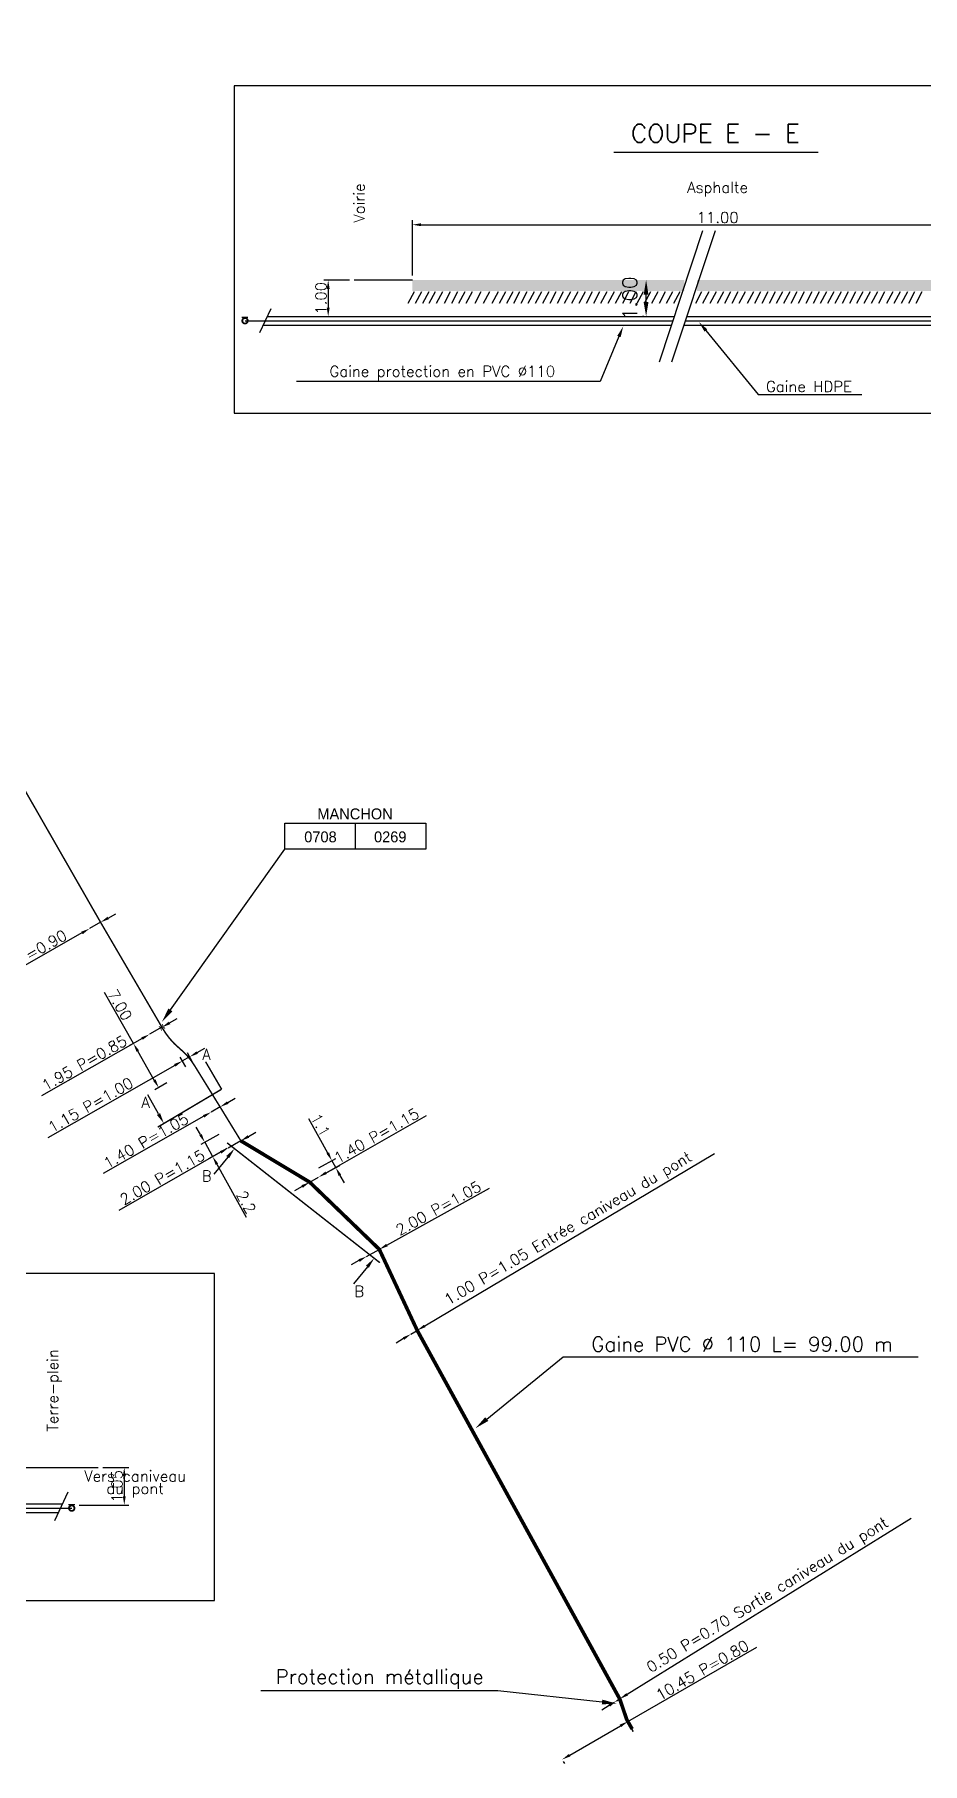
# Model space of a CAD drawing. Header units: millimetres. Extents: x 137998 to 139001, y 123989 to 124496.
# Drawn here: x 138196.1 to 138318.3, y 123995.6 to 124233.5 of the extents above; entities that cross this region are included whole.
import ezdxf
from ezdxf.enums import TextEntityAlignment as Align

# ---------------------------------------------------------------- set-up
doc = ezdxf.new("R2010")
doc.units = ezdxf.units.MM
doc.header["$MEASUREMENT"] = 0
doc.linetypes.add('CENTER2', pattern=[28.575, 19.05, -3.175, 3.175, -3.175])
doc.layers.get('0').update_dxf_attribs({"linetype": 'CONTINUOUS'})
doc.layers.get('DEFPOINTS').update_dxf_attribs({"linetype": 'CONTINUOUS'})
doc.layers.add('BF05', color=7, linetype='CONTINUOUS')
doc.layers.add('O_100', color=6, linetype='CONTINUOUS')
doc.styles.get("Standard").update_dxf_attribs({"font": 'ROMANS.SHX'})
doc.styles.add('TXT', font='txt')
doc.dimstyles.new('DIM-1L1', dxfattribs={"dimtxt": 2, "dimasz": 2, "dimexe": 0.5, "dimexo": 0.5, "dimgap": 0.5, "dimtad": 0, "dimzin": 0, "dimdsep": 46, "dimtxsty": 'Standard', "dimcen": 0, "dimdle": 1.25, "dimse2": 1, "dimclrd": 1, "dimclre": 1, "dimclrt": 1, "dimadec": 0, "dimazin": 0, "dimtfac": 0.5, "dimtofl": 0, "dimtmove": 2, "dimatfit": 3, "dimfxl": 1, "dimtvp": 0.5, "dimtolj": 1, "dimtzin": 0, "dimarcsym": 0})
doc.dimstyles.get("Standard").update_dxf_attribs({"dimtxt": 1.5, "dimasz": 1.2, "dimexe": 0.625, "dimexo": 0.625, "dimgap": 0.25, "dimtad": 1, "dimdec": 1, "dimzin": 0, "dimdsep": 46, "dimtxsty": 'Standard', "dimcen": -0.5, "dimdle": 1, "dimadec": 0, "dimazin": 0, "dimtfac": 0.5, "dimtdec": 1, "dimtmove": 0, "dimatfit": 3, "dimfxl": 1, "dimtolj": 1, "dimtzin": 0, "dimarcsym": 0})

# ---------------------------------------------------------------- blocks, each defined once
blk = doc.blocks.new('*D96')
at = {"layer": 'DEFPOINTS', "color": 0, "linetype": 'Continuous'}
for p in [(138277.58, 124001.68), (138277.74, 124001.41), (138268.53, 123996.45)]:
    blk.add_point(p, dxfattribs=at)
at = {"layer": 'O_100', "color": 0, "linetype": 'Continuous', "lineweight": -2}
for p, q in [((138277.74, 124001.41), (138295.47, 124011.64)), ((138269.73, 123996.78), (138276.7, 124000.81)), ((138277.89, 124001.14), (138278.05, 124000.87)), ((138268.84, 123995.91), (138269, 123995.64))]:
    blk.add_line(p, q, dxfattribs=at)
at = {"layer": 'O_100', "color": 0, "linetype": 'Continuous'}
for points in [[(138276.6, 124000.98), (138276.8, 124000.63), (138277.74, 124001.41)], [(138269.63, 123996.96), (138269.83, 123996.61), (138268.69, 123996.18)]]:
    blk.add_solid(points, dxfattribs=at)
at = {"layer": 'O_100', "color": 0, "linetype": 'Continuous', "insert": (138287.98, 124008.47), "char_height": 1.5, "attachment_point": 5, "rotation": 29.9889}
blk.add_mtext('\\A1;10.45 P=0.80', dxfattribs=at)
blk = doc.blocks.new('*D95')
at = {"layer": 'DEFPOINTS', "color": 0, "linetype": 'Continuous'}
for p in [(138276.61, 124004.51), (138276.61, 124004.51), (138276.19, 124004.25)]:
    blk.add_point(p, dxfattribs=at)
at = {"layer": 'O_100', "color": 0, "linetype": 'Continuous', "lineweight": -2}
for p, q in [((138277.63, 124005.15), (138316.72, 124029.37)), ((138276.19, 124004.25), (138276.61, 124004.51)), ((138275.17, 124003.62), (138274.15, 124002.99))]:
    blk.add_line(p, q, dxfattribs=at)
at = {"layer": 'O_100', "color": 0, "linetype": 'Continuous'}
for points in [[(138277.53, 124005.32), (138277.74, 124004.98), (138276.61, 124004.51)], [(138275.06, 124003.79), (138275.27, 124003.45), (138276.19, 124004.25)]]:
    blk.add_solid(points, dxfattribs=at)
at = {"layer": 'O_100', "color": 0, "linetype": 'Continuous', "insert": (138297.03, 124018.64), "char_height": 1.5, "attachment_point": 5, "rotation": 31.7865}
blk.add_mtext('\\A1;0.50 P=0.70 Sortie caniveau du pont', dxfattribs=at)
blk = doc.blocks.new('*D94')
at = {"layer": 'DEFPOINTS', "color": 0, "linetype": 'Continuous'}
for p in [(138247.89, 124054.7), (138248.75, 124055.21), (138248.75, 124055.21)]:
    blk.add_point(p, dxfattribs=at)
at = {"layer": 'O_100', "color": 0, "linetype": 'Continuous', "lineweight": -2}
for p, q in [((138249.78, 124055.82), (138289.67, 124079.56)), ((138247.89, 124054.7), (138248.75, 124055.21)), ((138246.86, 124054.08), (138245.83, 124053.47))]:
    blk.add_line(p, q, dxfattribs=at)
at = {"layer": 'O_100', "color": 0, "linetype": 'Continuous'}
for points in [[(138246.76, 124054.25), (138246.96, 124053.91), (138247.89, 124054.7)], [(138249.68, 124055.99), (138249.88, 124055.65), (138248.75, 124055.21)]]:
    blk.add_solid(points, dxfattribs=at)
at = {"layer": 'O_100', "color": 0, "linetype": 'Continuous', "insert": (138269.6, 124069.07), "char_height": 1.5, "attachment_point": 5, "rotation": 30.7575}
blk.add_mtext('\\A1;1.00 P=1.05 Entrée caniveau du pont', dxfattribs=at)
blk = doc.blocks.new('*D93')
at = {"layer": 'DEFPOINTS', "color": 0, "linetype": 'Continuous'}
for p in [(138243.53, 124066.36), (138243.53, 124066.36), (138241.78, 124065.39)]:
    blk.add_point(p, dxfattribs=at)
at = {"layer": 'O_100', "color": 0, "linetype": 'Continuous', "lineweight": -2}
for p, q in [((138244.58, 124066.95), (138258.68, 124074.78)), ((138241.78, 124065.39), (138243.53, 124066.36)), ((138240.73, 124064.81), (138239.68, 124064.22))]:
    blk.add_line(p, q, dxfattribs=at)
at = {"layer": 'O_100', "color": 0, "linetype": 'Continuous'}
for points in [[(138244.48, 124067.12), (138244.68, 124066.77), (138243.53, 124066.36)], [(138240.64, 124064.98), (138240.83, 124064.63), (138241.78, 124065.39)]]:
    blk.add_solid(points, dxfattribs=at)
at = {"layer": 'O_100', "color": 0, "linetype": 'Continuous', "insert": (138251.67, 124072.03), "char_height": 1.5, "attachment_point": 5, "rotation": 29.0643}
blk.add_mtext('\\A1;2.00 P=1.05', dxfattribs=at)
blk = doc.blocks.new('*D92')
at = {"layer": 'DEFPOINTS', "color": 0, "linetype": 'Continuous'}
for p in [(138235.17, 124076.29), (138235.17, 124076.29), (138233.95, 124075.6)]:
    blk.add_point(p, dxfattribs=at)
at = {"layer": 'O_100', "color": 0, "linetype": 'Continuous', "lineweight": -2}
for p, q in [((138236.21, 124076.89), (138250.03, 124084.78)), ((138233.95, 124075.6), (138235.17, 124076.29)), ((138232.91, 124075.01), (138231.87, 124074.41))]:
    blk.add_line(p, q, dxfattribs=at)
at = {"layer": 'O_100', "color": 0, "linetype": 'Continuous'}
for points in [[(138236.11, 124077.06), (138236.31, 124076.72), (138235.17, 124076.29)], [(138232.81, 124075.18), (138233.01, 124074.83), (138233.95, 124075.6)]]:
    blk.add_solid(points, dxfattribs=at)
at = {"layer": 'O_100', "color": 0, "linetype": 'Continuous', "insert": (138243.15, 124082), "char_height": 1.5, "attachment_point": 5, "rotation": 29.7332}
blk.add_mtext('\\A1;1.40 P=1.15', dxfattribs=at)
blk = doc.blocks.new('*D91')
at = {"layer": 'DEFPOINTS', "color": 0, "linetype": 'Continuous'}
for p in [(138237.01, 124078.56), (138234.64, 124077.26), (138235.17, 124076.29)]:
    blk.add_point(p, dxfattribs=at)
at = {"layer": 'O_100', "color": 0, "linetype": 'Continuous', "lineweight": -2}
for p, q in [((138236.43, 124079.61), (138233.85, 124084.31)), ((138235.19, 124077.56), (138237.56, 124078.86)), ((138237.54, 124077.6), (138237.01, 124078.56)), ((138235.72, 124076.6), (138238.09, 124077.9)), ((138238.12, 124076.54), (138238.7, 124075.49))]:
    blk.add_line(p, q, dxfattribs=at)
at = {"layer": 'O_100', "color": 0, "linetype": 'Continuous'}
for points in [[(138236.61, 124079.71), (138236.26, 124079.52), (138237.01, 124078.56)], [(138238.29, 124076.64), (138237.94, 124076.45), (138237.54, 124077.6)]]:
    blk.add_solid(points, dxfattribs=at)
at = {"layer": 'O_100', "color": 0, "linetype": 'Continuous', "insert": (138235.45, 124083.48), "char_height": 1.5, "attachment_point": 5, "rotation": 298.7767}
blk.add_mtext('\\A1;1.1', dxfattribs=at)
blk = doc.blocks.new('*D90')
at = {"layer": 'DEFPOINTS', "color": 0, "linetype": 'Continuous'}
for p in [(138222, 124082.47), (138223.12, 124080.52), (138220.6, 124079.12)]:
    blk.add_point(p, dxfattribs=at)
at = {"layer": 'O_100', "color": 0, "linetype": 'Continuous', "lineweight": -2}
for p, q in [((138218.93, 124082.14), (138218.34, 124083.19)), ((138221.45, 124082.17), (138218.96, 124080.78)), ((138219.51, 124081.09), (138220.6, 124079.12)), ((138222.57, 124080.21), (138220.05, 124078.82)), ((138221.18, 124078.07), (138225.23, 124070.77))]:
    blk.add_line(p, q, dxfattribs=at)
at = {"layer": 'O_100', "color": 0, "linetype": 'Continuous'}
for points in [[(138219.1, 124082.23), (138218.75, 124082.04), (138219.51, 124081.09)], [(138221.36, 124078.17), (138221.01, 124077.97), (138220.6, 124079.12)]]:
    blk.add_solid(points, dxfattribs=at)
at = {"layer": 'O_100', "color": 0, "linetype": 'Continuous', "insert": (138225.22, 124072.85), "char_height": 1.5, "attachment_point": 5, "rotation": 299.0152}
blk.add_mtext('\\A1;2.2', dxfattribs=at)
blk = doc.blocks.new('*D89')
at = {"layer": 'DEFPOINTS', "color": 0, "linetype": 'Continuous'}
for p in [(138224.48, 124081.29), (138222.74, 124080.3), (138222.74, 124080.3)]:
    blk.add_point(p, dxfattribs=at)
at = {"layer": 'O_100', "color": 0, "linetype": 'Continuous', "lineweight": -2}
for p, q in [((138224.48, 124081.29), (138222.74, 124080.3)), ((138225.52, 124081.89), (138226.56, 124082.48)), ((138221.7, 124079.71), (138207.69, 124071.71))]:
    blk.add_line(p, q, dxfattribs=at)
at = {"layer": 'O_100', "color": 0, "linetype": 'Continuous'}
for points in [[(138225.42, 124082.06), (138225.62, 124081.71), (138224.48, 124081.29)], [(138221.6, 124079.88), (138221.8, 124079.53), (138222.74, 124080.3)]]:
    blk.add_solid(points, dxfattribs=at)
at = {"layer": 'O_100', "color": 0, "linetype": 'Continuous', "insert": (138213.68, 124076.28), "char_height": 1.5, "attachment_point": 5, "rotation": 29.7332}
blk.add_mtext('\\A1;2.00 P=1.15', dxfattribs=at)
blk = doc.blocks.new('*D88')
at = {"layer": 'DEFPOINTS', "color": 0, "linetype": 'Continuous'}
for p in [(138220.41, 124085.25), (138220.41, 124085.25), (138221.62, 124085.95)]:
    blk.add_point(p, dxfattribs=at)
at = {"layer": 'O_100', "color": 0, "linetype": 'Continuous', "lineweight": -2}
for p, q in [((138221.62, 124085.95), (138220.41, 124085.25)), ((138222.67, 124086.54), (138223.71, 124087.14)), ((138219.37, 124084.66), (138205.54, 124076.78))]:
    blk.add_line(p, q, dxfattribs=at)
at = {"layer": 'O_100', "color": 0, "linetype": 'Continuous'}
for points in [[(138219.27, 124084.83), (138219.46, 124084.49), (138220.41, 124085.25)], [(138222.57, 124086.71), (138222.77, 124086.37), (138221.62, 124085.95)]]:
    blk.add_solid(points, dxfattribs=at)
at = {"layer": 'O_100', "color": 0, "linetype": 'Continuous', "insert": (138211.43, 124081.29), "char_height": 1.5, "attachment_point": 5, "rotation": 29.6647}
blk.add_mtext('\\A1;1.40 P=1.05', dxfattribs=at)
blk = doc.blocks.new('*D87')
at = {"layer": 'DEFPOINTS', "color": 0, "linetype": 'Continuous'}
for p in [(138210.57, 124095.18), (138213.17, 124088.61), (138214.85, 124089.57)]:
    blk.add_point(p, dxfattribs=at)
at = {"layer": 'O_100', "color": 0, "linetype": 'Continuous', "lineweight": -2}
for p, q in [((138209.7, 124094.68), (138205.72, 124101.68)), ((138210.03, 124094.87), (138209.16, 124094.38)), ((138212.57, 124089.65), (138210.3, 124093.64)), ((138214.31, 124089.26), (138212.63, 124088.3))]:
    blk.add_line(p, q, dxfattribs=at)
at = {"layer": 'O_100', "color": 0, "linetype": 'Continuous'}
for points in [[(138210.47, 124093.74), (138210.12, 124093.54), (138209.7, 124094.68)], [(138212.75, 124089.75), (138212.4, 124089.55), (138213.17, 124088.61)]]:
    blk.add_solid(points, dxfattribs=at)
at = {"layer": 'O_100', "color": 0, "linetype": 'Continuous', "insert": (138207.84, 124099.97), "char_height": 1.5, "attachment_point": 5, "rotation": 299.6959}
blk.add_mtext('\\A1;7.00', dxfattribs=at)
blk = doc.blocks.new('*D86')
at = {"layer": 'DEFPOINTS', "color": 0, "linetype": 'Continuous'}
for p in [(138216.43, 124092.27), (138217.2, 124090.91), (138218.2, 124091.48)]:
    blk.add_point(p, dxfattribs=at)
at = {"layer": 'O_100', "color": 0, "linetype": 'Continuous', "lineweight": -2}
for p, q in [((138216.89, 124091.46), (138216.12, 124092.81)), ((138217.43, 124092.84), (138216.43, 124092.27)), ((138217.89, 124092.03), (138217.12, 124093.38)), ((138218.47, 124093.43), (138219.52, 124094.02)), ((138215.39, 124091.67), (138197.9, 124081.71))]:
    blk.add_line(p, q, dxfattribs=at)
at = {"layer": 'O_100', "color": 0, "linetype": 'Continuous'}
for points in [[(138218.38, 124093.6), (138218.57, 124093.26), (138217.43, 124092.84)], [(138215.29, 124091.85), (138215.49, 124091.5), (138216.43, 124092.27)]]:
    blk.add_solid(points, dxfattribs=at)
at = {"layer": 'O_100', "color": 0, "linetype": 'Continuous', "insert": (138203.8, 124086.22), "char_height": 1.5, "attachment_point": 5, "rotation": 29.6647}
blk.add_mtext('\\A1;1.15 P=1.00', dxfattribs=at)
blk = doc.blocks.new('*D85')
at = {"layer": 'DEFPOINTS', "color": 0, "linetype": 'Continuous'}
for p in [(138211.93, 124095.95), (138211.93, 124095.95), (138213.62, 124096.91)]:
    blk.add_point(p, dxfattribs=at)
at = {"layer": 'O_100', "color": 0, "linetype": 'Continuous', "lineweight": -2}
for p, q in [((138214.67, 124097.51), (138215.71, 124098.1)), ((138210.88, 124095.36), (138197.05, 124087.49)), ((138213.62, 124096.91), (138211.93, 124095.95))]:
    blk.add_line(p, q, dxfattribs=at)
at = {"layer": 'O_100', "color": 0, "linetype": 'Continuous'}
for points in [[(138214.57, 124097.68), (138214.77, 124097.33), (138213.62, 124096.91)], [(138210.79, 124095.53), (138210.98, 124095.18), (138211.93, 124095.95)]]:
    blk.add_solid(points, dxfattribs=at)
at = {"layer": 'O_100', "color": 0, "linetype": 'Continuous', "insert": (138202.95, 124092), "char_height": 1.5, "attachment_point": 5, "rotation": 29.6269}
blk.add_mtext('\\A1;1.95 P=0.85', dxfattribs=at)
blk = doc.blocks.new('MES_MAN')
at = {"linetype": 'Continuous', "flags": 128}
blk.add_lwpolyline([(0, 0), (-4.85, 0), (-4.85, 1.79), (0, 1.79), (4.85, 1.79), (4.85, 0)], close=True, dxfattribs=at)
blk.add_lwpolyline([(0, 1.79), (0, 0)], dxfattribs=at)
at = {"linetype": 'Continuous', "style": 'TXT'}
blk.add_text('MANCHON', height=0.75, dxfattribs=at).set_placement((-0.01, 2.43), align=Align.MIDDLE)
for tag, p in [('M1', (-2.39, 0.85)), ('M2', (2.41, 0.85))]:
    blk.add_attdef(tag, text='', height=0.75, dxfattribs=at).set_placement(p, align=Align.MIDDLE)
blk = doc.blocks.new('MANCHON')
at = {"linetype": 'ByBlock', "const_width": 0.1, "flags": 128}
for points in [[(-0.38, 0.25), (-0.13, 0.25), (-0.13, -0.25), (-0.38, -0.25)], [(0.36, 0.25), (0.11, 0.25), (0.11, -0.25), (0.36, -0.25)]]:
    blk.add_lwpolyline(points, dxfattribs=at)
at = {"linetype": 'ByBlock'}
blk.add_point((0, 0), dxfattribs=at)
blk = doc.blocks.new('*D84')
at = {"layer": 'DEFPOINTS', "color": 0, "linetype": 'Continuous'}
for p in [(138203.66, 124110.48), (138203.66, 124110.48), (138205.18, 124111.35)]:
    blk.add_point(p, dxfattribs=at)
at = {"layer": 'O_100', "color": 0, "linetype": 'Continuous', "lineweight": -2}
for p, q in [((138206.22, 124111.94), (138207.27, 124112.53)), ((138202.62, 124109.89), (138188.78, 124102.02)), ((138205.18, 124111.35), (138203.66, 124110.48))]:
    blk.add_line(p, q, dxfattribs=at)
at = {"layer": 'O_100', "color": 0, "linetype": 'Continuous'}
for points in [[(138206.13, 124112.11), (138206.32, 124111.77), (138205.18, 124111.35)], [(138202.52, 124110.06), (138202.72, 124109.71), (138203.66, 124110.48)]]:
    blk.add_solid(points, dxfattribs=at)
at = {"layer": 'O_100', "color": 0, "linetype": 'Continuous', "insert": (138194.68, 124106.53), "char_height": 1.5, "attachment_point": 5, "rotation": 29.6269}
blk.add_mtext('\\A1;1.75 P=0.90', dxfattribs=at)
blk = doc.blocks.new('*D46')
at = {"layer": 'BF05', "color": 0, "lineweight": -2}
for p, q in [((138205.47, 124036.35), (138209.06, 124036.35)), ((138208.44, 124035.15), (138208.44, 124032.38)), ((138202.24, 124031.18), (138209.06, 124031.18))]:
    blk.add_line(p, q, dxfattribs=at)
at = {"layer": 'BF05', "color": 0}
for points in [[(138208.24, 124035.15), (138208.64, 124035.15), (138208.44, 124036.35)], [(138208.24, 124032.38), (138208.64, 124032.38), (138208.44, 124031.18)]]:
    blk.add_solid(points, dxfattribs=at)
at = {"layer": 'DEFPOINTS', "color": 0}
for p in [(138204.84, 124036.35), (138201.62, 124031.18), (138208.44, 124031.18)]:
    blk.add_point(p, dxfattribs=at)
at = {"layer": 'BF05', "color": 0, "insert": (138207.44, 124033.76), "char_height": 1.5, "attachment_point": 5, "rotation": 90}
blk.add_mtext('\\A1;1.05', dxfattribs=at)
blk = doc.blocks.new('*D38')
at = {"color": 1, "linetype": 'ByBlock'}
for p, q in [((277377.45, 248458.33), (277377.45, 248459.33)), ((277377.14, 248456.33), (277376.95, 248456.33))]:
    blk.add_line(p, q, dxfattribs=at)
for points in [[(277377.11, 248459.33), (277377.78, 248459.33), (277377.45, 248461.33)], [(277377.11, 248458.33), (277377.78, 248458.33), (277377.45, 248456.33)]]:
    blk.add_solid(points, dxfattribs=at)
at = {"layer": 'DEFPOINTS', "color": 0, "linetype": 'ByBlock'}
for p in [(277377.45, 248461.33), (277377.64, 248461.33), (277377.64, 248456.33)]:
    blk.add_point(p, dxfattribs=at)
at = {"color": 1, "linetype": 'ByBlock', "insert": (277375.2, 248458.83), "char_height": 2, "attachment_point": 5, "rotation": 90}
blk.add_mtext('\\A1;1.00', dxfattribs=at)
blk = doc.blocks.new('*D37')
at = {"layer": 'BF05', "color": 0, "linetype": 'Continuous', "lineweight": -2}
for p, q in [((138248.09, 124200.32), (138248.09, 124207.94)), ((138249.29, 124207.31), (138330.89, 124207.31)), ((138332.09, 124200.32), (138332.09, 124207.94))]:
    blk.add_line(p, q, dxfattribs=at)
at = {"layer": 'BF05', "color": 0, "linetype": 'Continuous'}
for points in [[(138249.29, 124207.51), (138249.29, 124207.11), (138248.09, 124207.31)], [(138330.89, 124207.51), (138330.89, 124207.11), (138332.09, 124207.31)]]:
    blk.add_solid(points, dxfattribs=at)
at = {"layer": 'DEFPOINTS', "color": 0, "linetype": 'Continuous'}
for p in [(138332.09, 124207.31), (138248.09, 124199.69), (138332.09, 124199.69)]:
    blk.add_point(p, dxfattribs=at)
at = {"layer": 'BF05', "color": 0, "linetype": 'Continuous', "insert": (138290.09, 124208.31), "char_height": 1.5, "attachment_point": 5}
blk.add_mtext('\\A1;11.00', dxfattribs=at)
blk = doc.blocks.new('*D35')
at = {"layer": 'BF05', "color": 0, "lineweight": -2}
for p, q in [((138239.44, 124199.69), (138235.88, 124199.69)), ((138236.5, 124198.49), (138236.5, 124195.89))]:
    blk.add_line(p, q, dxfattribs=at)
at = {"layer": 'BF05', "color": 0}
for points in [[(138236.3, 124198.49), (138236.7, 124198.49), (138236.5, 124199.69)], [(138236.3, 124195.89), (138236.7, 124195.89), (138236.5, 124194.69)]]:
    blk.add_solid(points, dxfattribs=at)
at = {"layer": 'DEFPOINTS', "color": 0}
for p in [(138240.06, 124199.69), (138236.5, 124194.69), (138236.5, 124194.69)]:
    blk.add_point(p, dxfattribs=at)
at = {"layer": 'BF05', "color": 0, "insert": (138235.5, 124197.19), "char_height": 1.5, "attachment_point": 5, "rotation": 90}
blk.add_mtext('\\A1;1.00', dxfattribs=at)

msp = doc.modelspace()

# ---------------------------------------------------------------- linework, layer by layer
at = {"layer": 'BF05', "linetype": 'CENTER2'}
for p, q in [((138288.018, 124206.484), (138281.443, 124186.645)), ((138289.746, 124206.484), (138283.171, 124186.645))]:
    msp.add_line(p, q, dxfattribs=at)
at = {"layer": 'BF05'}
for p, q in [((138248.089, 124199.692), (138240.061, 124199.692)), ((138213.151, 124084.98), (138211.664, 124087.612)), ((138222.669, 124079.046), (138220.768, 124076.695)), ((138241.886, 124063.963), (138239.985, 124061.612)), ((138191.743, 124036.349), (138204.843, 124036.349))]:
    msp.add_line(p, q, dxfattribs=at)
at = {"layer": 'BF05', "linetype": 'Continuous'}
for p, q in [((138248.324, 124198.1), (138247.474, 124196.485)), ((138249.324, 124198.1), (138248.474, 124196.485)), ((138250.324, 124198.1), (138249.474, 124196.485)), ((138251.217, 124198.1), (138250.368, 124196.485)), ((138252.217, 124198.1), (138251.368, 124196.485)), ((138253.301, 124198.1), (138252.451, 124196.485)), ((138254.301, 124198.1), (138253.451, 124196.485)), ((138255.301, 124198.1), (138254.451, 124196.485)), ((138256.301, 124198.1), (138255.451, 124196.485)), ((138257.521, 124198.1), (138256.672, 124196.485)), ((138258.681, 124198.1), (138257.831, 124196.485)), ((138259.883, 124198.1), (138259.033, 124196.485)), ((138260.883, 124198.1), (138260.033, 124196.485)), ((138261.883, 124198.1), (138261.033, 124196.485)), ((138262.838, 124198.1), (138261.988, 124196.485)), ((138263.838, 124198.1), (138262.988, 124196.485)), ((138264.838, 124198.1), (138263.988, 124196.485)), ((138265.838, 124198.1), (138264.988, 124196.485)), ((138266.838, 124198.1), (138265.988, 124196.485)), ((138267.838, 124198.1), (138266.988, 124196.485)), ((138268.838, 124198.1), (138267.988, 124196.485)), ((138269.838, 124198.1), (138268.988, 124196.485)), ((138270.838, 124198.1), (138269.988, 124196.485)), ((138271.838, 124198.1), (138270.988, 124196.485)), ((138272.838, 124198.1), (138271.988, 124196.485)), ((138273.838, 124198.1), (138272.988, 124196.485)), ((138274.838, 124198.1), (138273.988, 124196.485)), ((138275.838, 124198.1), (138274.988, 124196.485)), ((138276.838, 124198.1), (138275.988, 124196.485)), ((138277.838, 124198.1), (138276.988, 124196.485)), ((138278.838, 124198.1), (138277.988, 124196.485)), ((138279.838, 124198.1), (138278.988, 124196.485)), ((138280.838, 124198.1), (138279.988, 124196.485)), ((138281.838, 124198.1), (138280.988, 124196.485)), ((138282.874, 124198.1), (138282.024, 124196.485)), ((138283.874, 124198.1), (138283.024, 124196.485)), ((138284.874, 124198.1), (138284.024, 124196.485)), ((138287.874, 124198.1), (138287.024, 124196.485)), ((138288.874, 124198.1), (138288.024, 124196.485)), ((138289.874, 124198.1), (138289.024, 124196.485)), ((138290.874, 124198.1), (138290.024, 124196.485)), ((138291.874, 124198.1), (138291.024, 124196.485)), ((138292.874, 124198.1), (138292.024, 124196.485)), ((138293.874, 124198.1), (138293.024, 124196.485)), ((138295.003, 124198.1), (138294.153, 124196.485)), ((138296.003, 124198.1), (138295.153, 124196.485)), ((138297.003, 124198.1), (138296.153, 124196.485)), ((138298.003, 124198.1), (138297.153, 124196.485)), ((138299.003, 124198.1), (138298.153, 124196.485)), ((138300.003, 124198.1), (138299.153, 124196.485)), ((138301.003, 124198.1), (138300.153, 124196.485)), ((138302.003, 124198.1), (138301.153, 124196.485)), ((138303.06, 124198.1), (138302.21, 124196.485)), ((138304.06, 124198.1), (138303.21, 124196.485)), ((138305.06, 124198.1), (138304.21, 124196.485)), ((138306.06, 124198.1), (138305.21, 124196.485)), ((138307.06, 124198.1), (138306.21, 124196.485)), ((138308.06, 124198.1), (138307.21, 124196.485)), ((138309.06, 124198.1), (138308.21, 124196.485)), ((138310.06, 124198.1), (138309.21, 124196.485)), ((138311.06, 124198.1), (138310.21, 124196.485)), ((138312.06, 124198.1), (138311.21, 124196.485)), ((138313.06, 124198.1), (138312.21, 124196.485)), ((138314.189, 124198.1), (138313.339, 124196.485)), ((138315.189, 124198.1), (138314.339, 124196.485)), ((138316.189, 124198.1), (138315.339, 124196.485)), ((138317.189, 124198.1), (138316.339, 124196.485)), ((138318.189, 124198.1), (138317.339, 124196.485)), ((138224.614, 124194.59), (138225.464, 124194.587)), ((138276.51, 124191.932), (138273.919, 124185.748)), ((138273.919, 124185.748), (138232.138, 124185.748)), ((138200.769, 124031.247), (138201.619, 124031.244))]:
    msp.add_line(p, q, dxfattribs=at)
for points in [[(138223.582, 124226.398), (138223.582, 124181.389), (138354.674, 124181.389), (138354.674, 124226.398)], [(138089.774, 124063.055), (138089.774, 124018.046), (138220.866, 124018.046), (138220.866, 124063.055)]]:
    msp.add_lwpolyline(points, close=True, dxfattribs=at)
for points in [[(138275.816, 124217.298), (138303.92, 124217.298)], [(138228.128, 124194.692), (138284.11, 124194.692)], [(138285.838, 124194.692), (138337.375, 124194.692), (138337.397, 124193.442), (138285.423, 124193.442)], [(138283.695, 124193.442), (138227.529, 124193.442)], [(138145.488, 124031.349), (138199.952, 124031.349)], [(138199.367, 124030.099), (138145.074, 124030.099)]]:
    msp.add_lwpolyline(points, dxfattribs=at)
at = {"layer": 'BF05', "linetype": 'Continuous', "const_width": 1.5}
for points in [[(138248.089, 124198.939), (138285.517, 124198.939)], [(138287.246, 124198.939), (138332.093, 124198.939)]]:
    msp.add_lwpolyline(points, dxfattribs=at)
at = {"layer": 'BF05', "flags": 128}
for points in [[(138228.622, 124195.723), (138227.051, 124192.444)], [(138200.695, 124032.938), (138198.852, 124028.999)]]:
    msp.add_lwpolyline(points, dxfattribs=at)
at = {"layer": 'BF05', "const_width": 0.2, "flags": 128}
for points in [[(138221.834, 124088.387), (138219.629, 124092.171)], [(138213.043, 124083.174), (138221.834, 124088.387)], [(138243.604, 124064.527), (138222.588, 124081.009)]]:
    msp.add_lwpolyline(points, dxfattribs=at)
at = {"layer": 'BF05', "linetype": 'Continuous'}
msp.add_solid([(138276.279, 124192.029), (138276.74, 124191.836), (138277.089, 124193.316)], dxfattribs=at)
at = {"layer": 'BF05'}
for points in [[(138213.369, 124085.103), (138212.933, 124084.857), (138213.889, 124083.674)], [(138222.475, 124079.203), (138222.864, 124078.889), (138223.612, 124080.213)], [(138241.691, 124064.121), (138242.08, 124063.806), (138242.829, 124065.13)]]:
    msp.add_solid(points, dxfattribs=at)
at = {"layer": 'O_100', "linetype": 'Continuous'}
for p, q in [((138288.473, 124192.758), (138295.649, 124183.969)), ((138295.649, 124183.969), (138309.947, 124183.969))]:
    msp.add_line(p, q, dxfattribs=at)
at = {"layer": 'O_100'}
for p, q in [((138214.784, 124099.294), (138230.521, 124121.401)), ((138258.318, 124043.014), (138268.819, 124051.594)), ((138268.819, 124051.594), (138317.69, 124051.594)), ((138259.834, 124005.611), (138227.209, 124005.611)), ((138274.178, 124004.091), (138259.834, 124005.611))]:
    msp.add_line(p, q, dxfattribs=at)
at = {"layer": 'O_100', "linetype": 'Continuous', "const_width": 0.2, "flags": 128}
msp.add_lwpolyline([(138278.475, 124000), (138277.582, 124001.676, -0.0005567), (138276.613, 124004.513), (138248.75, 124055.207), (138243.529, 124066.362), (138233.955, 124075.6), (138224.477, 124081.293), (138221.625, 124085.947), (138218.202, 124091.483, 0.0887559), (138216.04, 124094.004, -0.0930166), (138213.623, 124096.913), (138205.181, 124111.346), (138193.057, 124132.492), (138184.948, 124147.246), (138175.879, 124162.68), (138170.503, 124171.145), (138157.904, 124193.34), (138146.511, 124213.196), (138134.629, 124233.394), (138129.89, 124242.778)], format="xyb", dxfattribs=at)
at = {"layer": 'O_100', "linetype": 'Continuous', "const_width": 0.25, "flags": 128}
for points in [[(138224.678, 124194.096, 1), (138225.428, 124194.096, 1)], [(138200.833, 124030.753, 1), (138201.583, 124030.753, 1)]]:
    msp.add_lwpolyline(points, format="xyb", close=True, dxfattribs=at)
at = {"layer": 'O_100', "flags": 128}
for points in [[(138225.053, 124194.096), (138225.053, 124194.096), (138225.053, 124194.096), (138283.912, 124194.096)], [(138285.64, 124194.096), (138338.174, 124194.096), (138342.501, 124194.112), (138342.501, 124194.112)], [(138145.291, 124030.753), (138201.208, 124030.753), (138201.208, 124030.753), (138201.208, 124030.753)]]:
    msp.add_lwpolyline(points, dxfattribs=at)
at = {"layer": 'O_100', "linetype": 'Continuous', "const_width": 0.5, "flags": 128}
msp.add_lwpolyline([(138224.477, 124081.293), (138233.955, 124075.6), (138243.529, 124066.362), (138248.75, 124055.207), (138276.613, 124004.513), (138277.582, 124001.676), (138278.323, 124000.372)], dxfattribs=at)
at = {"layer": 'O_100', "linetype": 'Continuous'}
msp.add_solid([(138288.28, 124192.6), (138288.666, 124192.917), (138287.519, 124193.916)], dxfattribs=at)
at = {"layer": 'O_100'}
for points in [[(138215.056, 124099.101), (138214.513, 124099.488), (138213.624, 124097.665)], [(138258.529, 124042.756), (138258.107, 124043.272), (138256.769, 124041.748)], [(138274.213, 124004.423), (138274.143, 124003.76), (138276.167, 124003.881)]]:
    msp.add_solid(points, dxfattribs=at)

# ---------------------------------------------------------------- block references
at = {"layer": 'O_100', "linetype": 'Continuous', "xscale": 2, "yscale": 2, "zscale": 2}
msp.add_blockref('MES_MAN', (138240.215, 124121.401), dxfattribs=at).add_auto_attribs({'M1': '0708', 'M2': '0269'})
at = {"layer": 'O_100', "linetype": 'Continuous', "rotation": 120.3250372721418}
msp.add_blockref('MANCHON', (138213.623, 124096.913), dxfattribs=at)

# ---------------------------------------------------------------- texts
at = {"layer": 'BF05', "linetype": 'Continuous'}
for s, height, p in [('COUPE E - E', 2.5, (138289.777, 124219.884)), ('Asphalte', 1.5, (138290.074, 124212.191)), ('Gaine protection en PVC %%c110', 1.5, (138252.202, 124186.923)), ('Vers caniveau', 1.5, (138209.934, 124035.202)), ('du pont', 1.5, (138209.934, 124033.211))]:
    msp.add_text(s, height=height, dxfattribs=at).set_placement(p, align=Align.MIDDLE)
for s, p in [('Voirie', (138240.721, 124210.293)), ('Terre-plein', (138198.81, 124046.95))]:
    msp.add_text(s, height=1.5, rotation=90, dxfattribs=at).set_placement(p, align=Align.MIDDLE)
at = {"layer": 'BF05'}
for s, p in [('A', (138219.746, 124093.201)), ('A', (138211.377, 124086.577)), ('B', (138219.787, 124076.456)), ('B', (138240.768, 124060.584))]:
    msp.add_text(s, height=1.5, dxfattribs=at).set_placement(p, align=Align.MIDDLE)
at = {"layer": 'O_100'}
msp.add_text('Gaine HDPE', height=1.5, dxfattribs=at).set_placement((138302.658, 124185.09), align=Align.MIDDLE)
at = {"layer": 'O_100', "linetype": 'Continuous'}
for s, p in [('Gaine PVC %%C 110 L= 99.00 m', (138293.442, 124053.367)), ('Protection métallique', (138243.581, 124007.285))]:
    msp.add_text(s, height=2, dxfattribs=at).set_placement(p, align=Align.MIDDLE)

# ---------------------------------------------------------------- dimensions: what is measured, and where the dimension line sits
at = {"layer": 'BF05', "linetype": 'Continuous'}
dim = msp.add_linear_dim(base=(138332.093, 124207.314), p1=(138248.089, 124199.692), p2=(138332.093, 124199.692), text='11.00', dimstyle='Standard', dxfattribs=at)
dim.commit()
dim.dimension.update_dxf_attribs({"geometry": '*D37', "text_midpoint": (138290.091, 124208.314)})
at = {"layer": 'BF05'}
for base, p1, p2, text, picture, middle in [((138236.504, 124194.692), (138240.061, 124199.692), (138236.504, 124194.692), '1.00', '*D35', (138235.504, 124197.192)), ((138208.439, 124031.176), (138204.843, 124036.349), (138201.619, 124031.176), '1.05', '*D46', (138207.439, 124033.762))]:
    dim = msp.add_linear_dim(base=base, p1=p1, p2=p2, angle=90, text=text, dimstyle='Standard', dxfattribs=at)
    dim.commit()
    dim.dimension.update_dxf_attribs({"geometry": picture, "text_midpoint": middle})
dim = msp.add_linear_dim(base=(138280.241, 124199.692), p1=(138280.433, 124194.692), p2=(138280.433, 124199.692), angle=90, text='1.00', dimstyle='DIM-1L1', dxfattribs=at)
dim.commit()
dim.dimension.update_dxf_attribs({"geometry": '*D38', "text_midpoint": (138277.991, 124197.192), "insert": (-139097.206, -124261.639)})
at = {"layer": 'O_100', "linetype": 'Continuous'}
for p1, p2, text, picture, middle in [((138205.181, 124111.346), (138203.66, 124110.481), '1.75 P=0.90', '*D84', (138194.684, 124106.526)), ((138213.623, 124096.913), (138211.928, 124095.949), '1.95 P=0.85', '*D85', (138202.952, 124091.995)), ((138221.625, 124085.947), (138220.408, 124085.254), '1.40 P=1.05', '*D88', (138211.435, 124081.294)), ((138233.955, 124075.6), (138235.171, 124076.295), '1.40 P=1.15', '*D92', (138243.147, 124082.002)), ((138224.477, 124081.293), (138222.74, 124080.301), '2.00 P=1.15', '*D89', (138213.679, 124076.277)), ((138247.891, 124054.695), (138248.75, 124055.207), '1.00 P=1.05 Entrée caniveau du pont', '*D94', (138269.6, 124069.07)), ((138241.781, 124065.391), (138243.529, 124066.362), '2.00 P=1.05', '*D93', (138251.666, 124072.028)), ((138276.188, 124004.25), (138276.613, 124004.513), '0.50 P=0.70 Sortie caniveau du pont', '*D95', (138297.028, 124018.636))]:
    dim = msp.add_aligned_dim(p1=p1, p2=p2, distance=0, text=text, dimstyle='Standard', dxfattribs=at)
    dim.commit()
    dim.dimension.update_dxf_attribs({"geometry": picture, "text_midpoint": middle})
for base, p1, p2, angle, text, picture, middle, dimtype in [((138213.168, 124088.61), (138210.572, 124095.18), (138214.851, 124089.57), 299.69591, '7.00', '*D87', (138206.972, 124099.474), 160), ((138216.433, 124092.267), (138218.202, 124091.483), (138217.203, 124090.914), 209.66474, '1.15 P=1.00', '*D86', (138204.293, 124085.353), 161), ((138277.738, 124001.407), (138268.531, 123996.453), (138277.582, 124001.676), 29.98887, '10.45 P=0.80', '*D96', (138288.476, 124007.604), 161)]:
    dim = msp.add_linear_dim(base=base, p1=p1, p2=p2, angle=angle, text=text, dimstyle='Standard', dxfattribs=at)
    dim.commit()
    dim.dimension.update_dxf_attribs({"geometry": picture, "text_midpoint": middle, "dimtype": dimtype})
for base, p1, p2, angle, picture, middle, dimtype in [((138220.599, 124079.12), (138222, 124082.469), (138223.116, 124080.516), 299.01524, '*D90', (138224.345, 124072.368), 160), ((138237.01, 124078.563), (138235.171, 124076.295), (138234.64, 124077.261), 118.77668, '*D91', (138234.573, 124082.999), 161)]:
    dim = msp.add_linear_dim(base=base, p1=p1, p2=p2, angle=angle, dimstyle='Standard', dxfattribs=at)
    dim.commit()
    dim.dimension.update_dxf_attribs({"geometry": picture, "text_midpoint": middle, "dimtype": dimtype})

doc.saveas('drawing.dxf')
